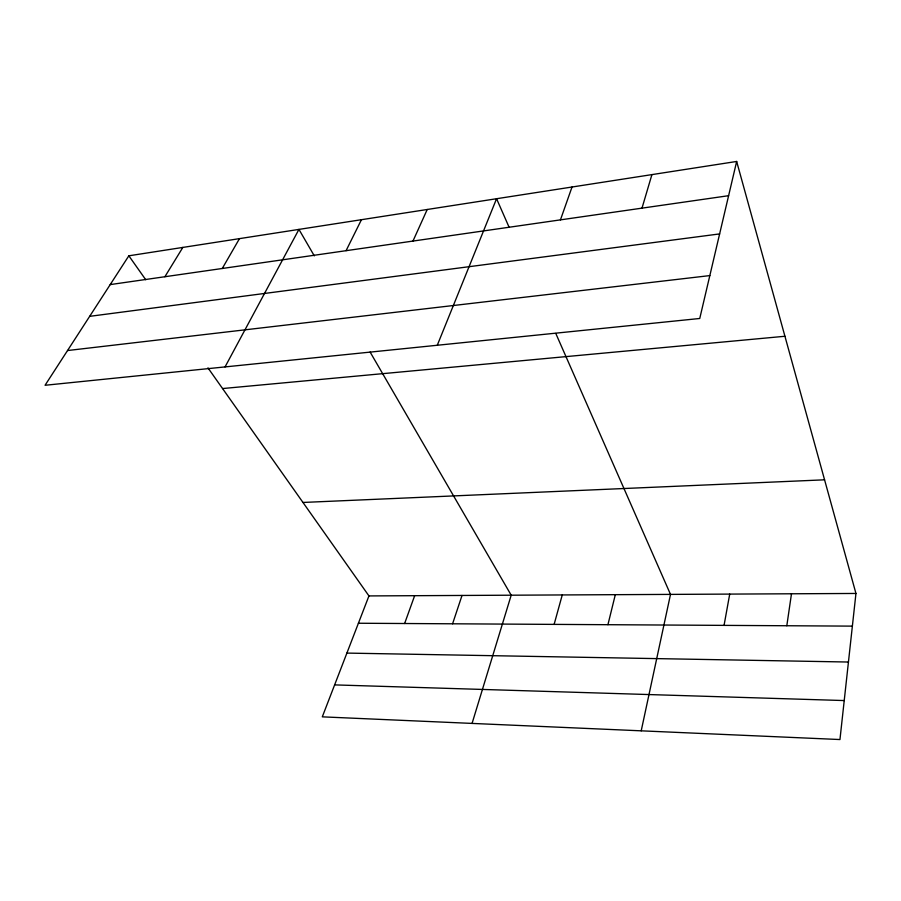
<?xml version="1.0" encoding="UTF-8"?>
<svg xmlns="http://www.w3.org/2000/svg" width="901" height="901" viewBox="0 0 901 901"><rect width="100%" height="100%" fill="white"/><g stroke="black" fill="none" stroke-linecap="round" stroke-linejoin="round"><path stroke-width="1.35" d="M736.658 161.459L699.75 318.481L45.05 385.279L128.843 255.805L736.658 161.459L855.95 593.455L839.957 739.541L322.299 716.847L368.948 595.921L207.951 367.856M786.81 625.745L791.483 593.782M724.055 625.373L729.72 594.097M641.208 730.835L670.502 594.401L555.793 333.449M607.927 624.697L615.315 594.671M554.126 624.382L562.258 594.942M641.996 208.154L651.919 174.603M472.068 723.413L511.194 595.201L370.108 352.043M452.584 623.796L462.022 595.448M560.445 219.878L572.022 187.014M404.628 623.515L414.64 595.696M437.278 345.263L496.564 198.716L508.952 226.894M412.962 241.074L427.232 209.482M346.074 250.681L361.447 219.698M225.047 366.921L298.941 229.395L314.303 255.861M222.277 268.475L239.486 238.63M164.883 276.731L182.847 247.415M110.215 284.592L728.605 195.697M89.661 316.341L719.629 233.911M67.53 350.545L709.83 275.593M222.558 388.556L784.929 336.264M302.973 502.454L824.573 479.816M368.948 595.921L855.95 593.455M358.418 623.244L852.38 626.127M346.896 653.09L848.449 662.032M334.631 684.895L844.226 700.561M128.843 255.805L145.737 279.727"/></g></svg>
